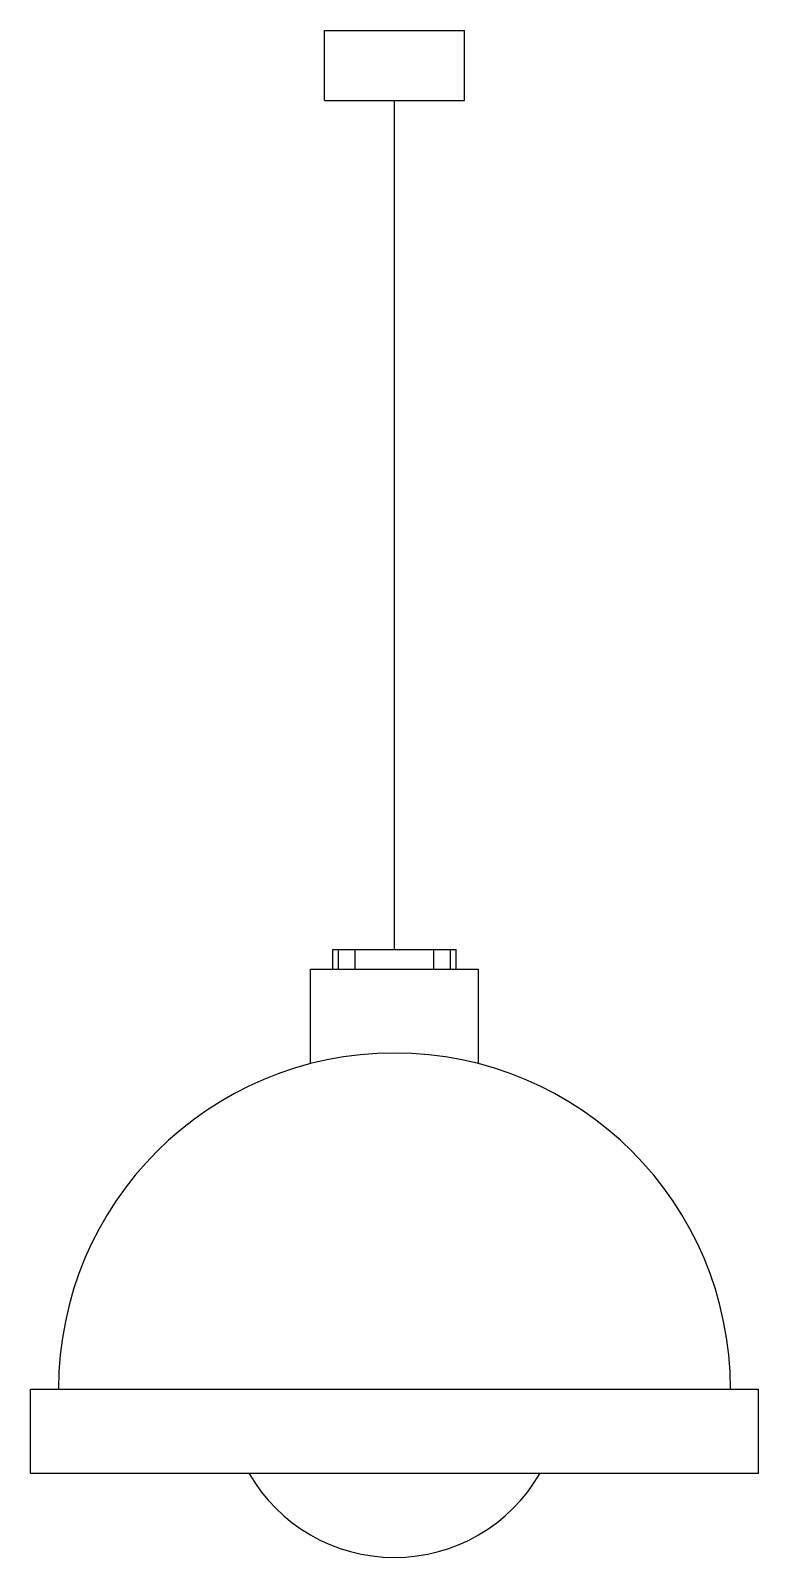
# Model space of a CAD drawing. Header units: millimetres. Extents: x -2966.512 to -2966.252, y 3731.762 to 3732.307.
import ezdxf

# ---------------------------------------------------------------- set-up
doc = ezdxf.new("R2010")
doc.units = ezdxf.units.MM
doc.header["$LTSCALE"] = 10
doc.layers.add('ELE_LUMINÁRIAS', color=4, linetype='Continuous')

msp = doc.modelspace()

# ---------------------------------------------------------------- linework, layer by layer
at = {"layer": 'ELE_LUMINÁRIAS', "color": 3}
for p, q in [((-2966.406935477708, 3732.307028709552), (-2966.356935477708, 3732.307028709552)), ((-2966.406935477708, 3732.282028709552), (-2966.406935477708, 3732.307028709552)), ((-2966.356935477708, 3732.282028709552), (-2966.356935477708, 3732.307028709552)), ((-2966.406935477708, 3732.282028709552), (-2966.356935477708, 3732.282028709552)), ((-2966.403935477708, 3731.971926993595), (-2966.403935477708, 3731.978926993595)), ((-2966.403935477708, 3731.978926993595), (-2966.359935477708, 3731.978926993595)), ((-2966.401935477708, 3731.971926993595), (-2966.401935477708, 3731.978926993595)), ((-2966.395935477708, 3731.971926993595), (-2966.395935477708, 3731.978926993595)), ((-2966.367935477708, 3731.971926993595), (-2966.367935477708, 3731.978926993595)), ((-2966.361935477708, 3731.971926993595), (-2966.361935477708, 3731.978926993595)), ((-2966.359935477708, 3731.971926993595), (-2966.359935477708, 3731.978926993595)), ((-2966.411935477708, 3731.938116493981), (-2966.411935477708, 3731.971926993595)), ((-2966.411935477708, 3731.971926993595), (-2966.351935477708, 3731.971926993595)), ((-2966.351935477708, 3731.938116493981), (-2966.351935477708, 3731.971926993595)), ((-2966.511935477708, 3731.821926993595), (-2966.251935477708, 3731.821926993595))]:
    msp.add_line(p, q, dxfattribs=at)
at = {"layer": 'ELE_LUMINÁRIAS', "color": 5}
msp.add_line((-2966.381935477708, 3731.978926993595), (-2966.381935477708, 3732.282028709552), dxfattribs=at)
at = {"layer": 'ELE_LUMINÁRIAS', "color": 4}
for p, q in [((-2966.511935477708, 3731.791926993595), (-2966.511935477708, 3731.821926993595)), ((-2966.251935477708, 3731.791926993595), (-2966.251935477708, 3731.821926993595)), ((-2966.511935477708, 3731.791926993595), (-2966.251935477708, 3731.791926993595))]:
    msp.add_line(p, q, dxfattribs=at)
msp.add_arc((-2966.381935477708, 3731.821926993595), 0.1200000000000045, 0, 180, dxfattribs=at)
at = {"layer": 'ELE_LUMINÁRIAS', "color": 3}
msp.add_arc((-2966.381935477708, 3731.821804766118), 0.06000012449618695, 209.8652479248604, 330.1347520751396, dxfattribs=at)

doc.saveas('drawing.dxf')
